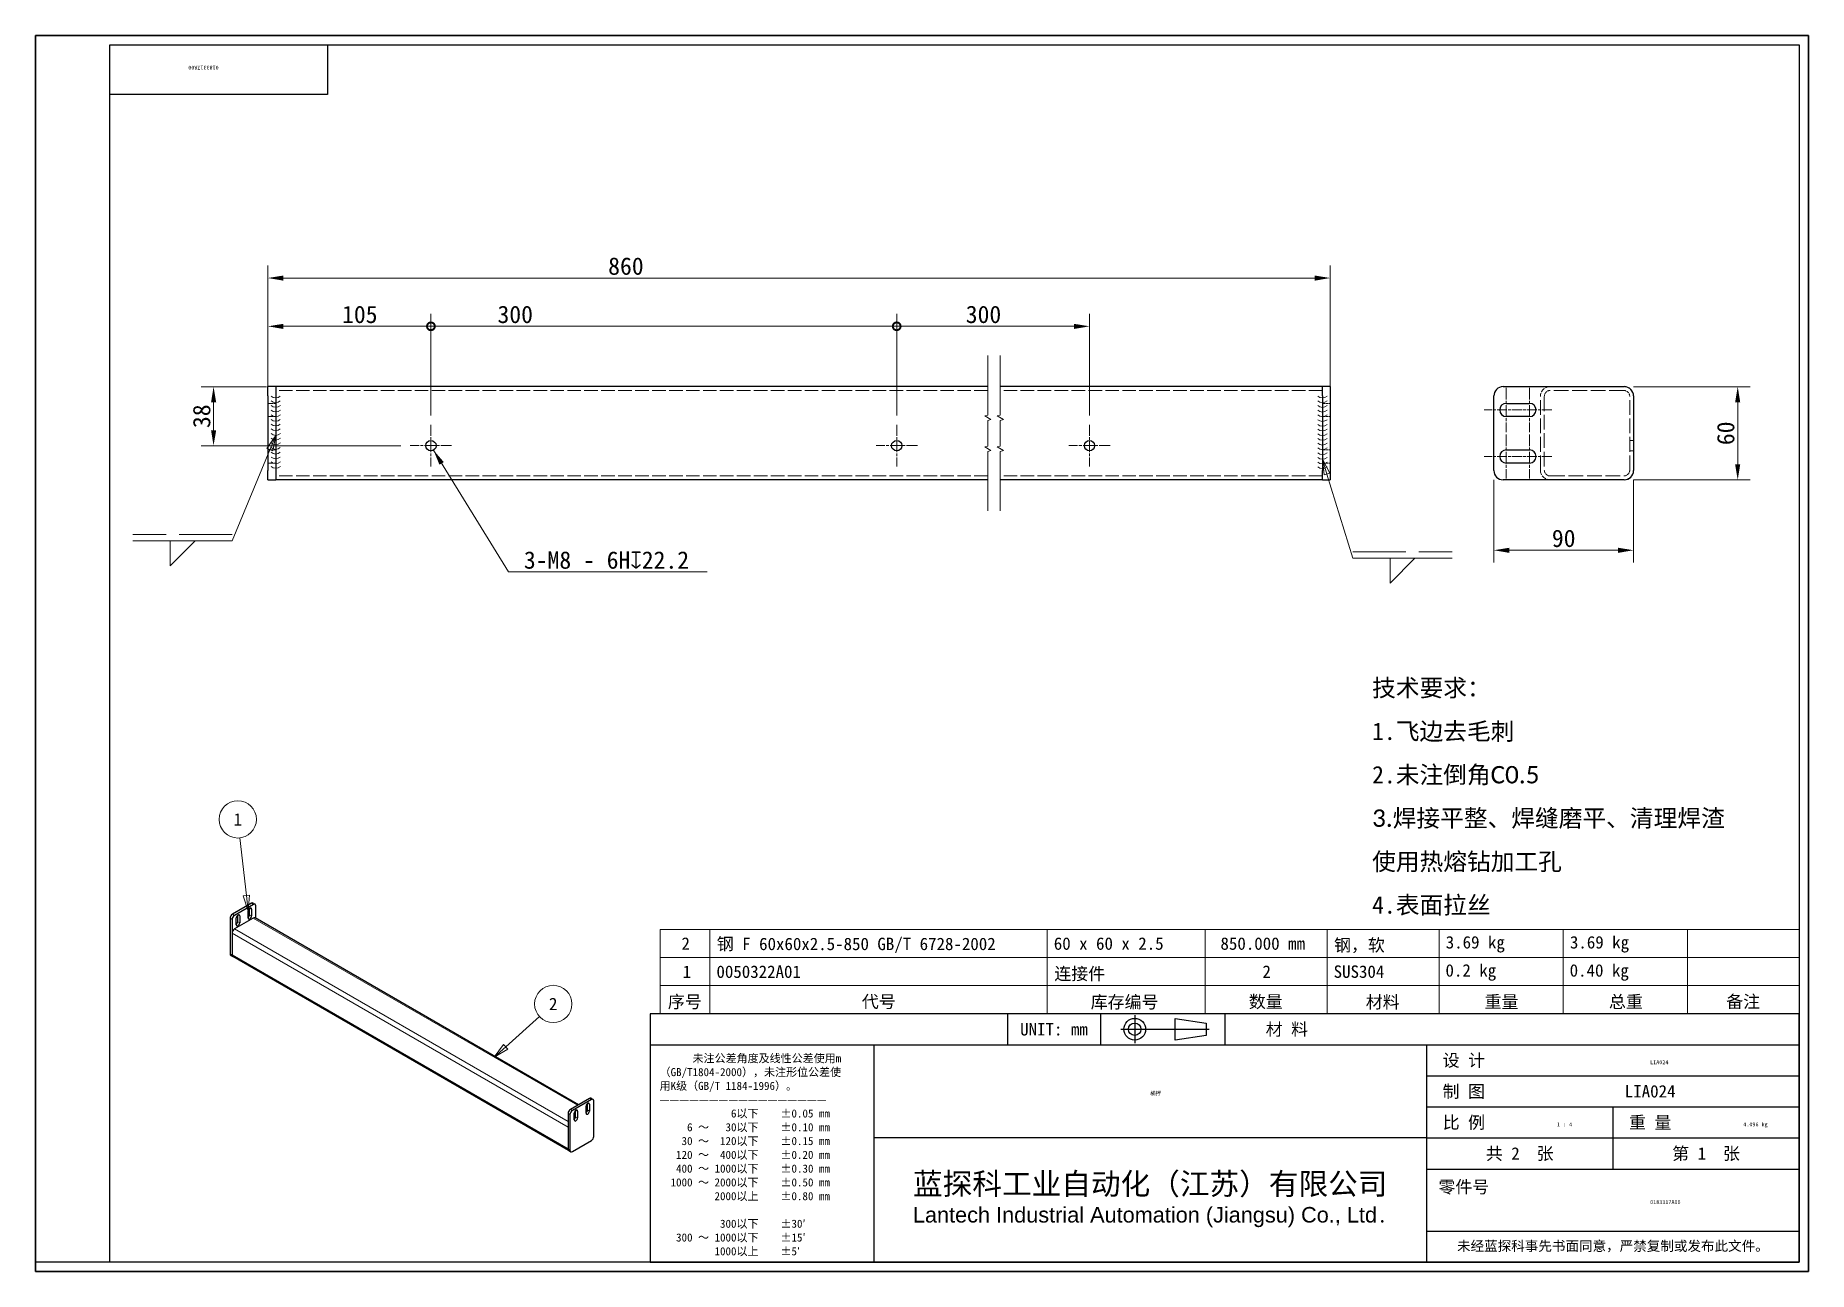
# Model space of a CAD drawing. Header units: millimetres. Extents: x 24 to 1166, y 22 to 818.
import ezdxf
from ezdxf.enums import TextEntityAlignment as Align

# ---------------------------------------------------------------- set-up
doc = ezdxf.new("R2018")
doc.units = ezdxf.units.MM
doc.header["$LTSCALE"] = 4
doc.linetypes.add('CHAIN', pattern=[0.3543, 0.2362, -0.0295, 0.0591, -0.0295])
doc.linetypes.add('DASHED', pattern=[0.2067, 0.1654, -0.0413])
for name, color, linetype, lineweight in [('1', 7, 'Continuous', 18), ('可见 (ISO)', 7, 'Continuous', 25), ('可见窄的 (ISO)', 7, 'Continuous', 18), ('图框 (ISO)', 7, 'Continuous', 35), ('标题 (ISO)', 7, 'Continuous', 25)]:
    doc.layers.add(name, color=color, linetype=linetype, lineweight=lineweight)
for name, color, linetype, lineweight, true_color in [('中心标记 (ISO)', 1, 'CHAIN', 18, 0xff0000), ('尺寸 (ISO)', 7, 'Continuous', 18, 0x008000), ('折线 (ISO)', 7, 'Continuous', 18, 0x008000), ('符号 (ISO)', 7, 'Continuous', 18, 0x008000), ('隐藏 (ISO)', 5, 'DASHED', 18, 0x0000ff)]:
    doc.layers.add(name, color=color, linetype=linetype, lineweight=lineweight, true_color=true_color)
doc.styles.get("Standard").update_dxf_attribs({"font": 'simfang.ttf'})
doc.styles.add('文本样式164', font='SimSun.ttf')
doc.styles.add('最新国标', font='simfang.ttf')
doc.styles.add('注释文本 (ISO)', font='simfang.ttf')
doc.dimstyles.new('默认 (GB)', dxfattribs={"dimscale": 4, "dimtxt": 2.8, "dimasz": 2.5, "dimexe": 2, "dimexo": 1.5, "dimgap": 0.5, "dimtad": 1, "dimtoh": 1, "dimdsep": 46, "dimtxsty": '最新国标', "dimcen": 0.09, "dimdle": 10, "dimclrd": 256, "dimclre": 256, "dimclrt": 256, "dimaunit": 1, "dimadec": 3, "dimazin": 2, "dimtfac": 0.535714, "dimtdec": 3, "dimtmove": 0, "dimatfit": 3, "dimfxl": 0, "dimtolj": 1, "dimlwd": -1, "dimlwe": -1, "dimarcsym": 0})
doc.dimstyles.new('默认 (GB)$7', dxfattribs={"dimscale": 4, "dimtxt": 2.8, "dimasz": 2.5, "dimexe": 2, "dimexo": 1.5, "dimgap": 0.5, "dimtad": 1, "dimtoh": 1, "dimdsep": 46, "dimtxsty": '最新国标', "dimcen": 0.09, "dimdle": 10, "dimclrd": 256, "dimclre": 256, "dimclrt": 256, "dimaunit": 1, "dimadec": 3, "dimazin": 2, "dimtfac": 0.535714, "dimtdec": 3, "dimtmove": 0, "dimatfit": 3, "dimfxl": 0, "dimtolj": 1, "dimlwd": -1, "dimlwe": -1, "dimarcsym": 0})

# ---------------------------------------------------------------- blocks, each defined once
blk = doc.blocks.new('图框 最新国标')
at = {"layer": '图框 (ISO)'}
for p, q in [((6, 7), (6, 204.5)), ((6, 204.5), (291.5, 204.5)), ((291.5, 204.5), (291.5, 5.5)), ((6, 7), (6, 5.5)), ((6, 7), (6, 5.5)), ((291.5, 5.5), (6, 5.5))]:
    blk.add_line(p, q, dxfattribs=at)
at = {"layer": '图框 (ISO)', "color": 7, "linetype": 'Continuous', "lineweight": 25}
for p, q in [((18, 203), (290, 203)), ((18, 7), (18, 203)), ((18, 203), (290, 203)), ((53, 203), (53, 195)), ((290, 203), (290, 7)), ((290, 203), (290, 7)), ((53, 195), (18, 195)), ((290, 7), (6, 7)), ((290, 7), (18, 7))]:
    blk.add_line(p, q, dxfattribs=at)
at = {"layer": '图框 (ISO)', "lineweight": 30}
blk.add_attdef('零件代号', text='', height=2.5, rotation=180, dxfattribs=at).set_placement((35.5, 199), align=Align.MIDDLE_CENTER)
blk = doc.blocks.new('标题栏 最新国标')
at = {"layer": '标题 (ISO)'}
for p, q in [((381.98, -183.84), (196.98, -183.84)), ((196.98, -183.84), (196.98, -223.84)), ((254.48, -183.84), (254.48, -188.84)), ((269.48, -183.84), (269.48, -188.84)), ((281.48, -188.09), (281.48, -184.59)), ((281.48, -184.59), (286.48, -185.34)), ((286.48, -185.34), (286.48, -187.34)), ((289.48, -183.84), (289.48, -188.84)), ((381.98, -223.84), (381.98, -183.84)), ((383.48, -183.84), (383.48, -225.34)), ((286.48, -187.34), (281.48, -188.09)), ((196.98, -188.84), (381.98, -188.84)), ((232.98, -188.84), (232.98, -223.84)), ((321.98, -188.84), (321.98, -223.84)), ((321.98, -193.84), (381.98, -193.84)), ((321.98, -198.84), (381.98, -198.84)), ((351.98, -198.84), (351.98, -208.84)), ((321.98, -203.84), (232.98, -203.84)), ((321.98, -203.84), (381.98, -203.84)), ((321.98, -208.84), (381.98, -208.84)), ((321.98, -218.84), (381.98, -218.84)), ((196.98, -223.84), (381.98, -223.84)), ((383.48, -225.34), (196.98, -225.34))]:
    blk.add_line(p, q, dxfattribs=at)
at = {"layer": '标题 (ISO)', "linetype": 'CHAIN', "ltscale": 5.000333}
blk.add_line((274.98, -184.09), (274.98, -188.59), dxfattribs=at)
at = {"layer": '标题 (ISO)', "linetype": 'CHAIN', "ltscale": 15.834605}
blk.add_line((272.73, -186.34), (286.98, -186.34), dxfattribs=at)
at = {"layer": '标题 (ISO)'}
for radius in [1.75, 1]:
    blk.add_circle((274.98, -186.34), radius, dxfattribs=at)
at = {"layer": '1', "style": '文本样式164'}
for s, p in [('UNIT: mm', (261.98, -186.34)), ('材 料', (299.48, -186.34)), ('设 计', (327.98, -191.34)), ('制 图', (327.98, -196.34)), ('比 例', (327.98, -201.34)), ('重 量', (357.98, -201.34)), ('共 2  张', (336.98, -206.34)), ('第 1  张', (366.98, -206.34))]:
    blk.add_text(s, height=2, dxfattribs=at).set_placement(p, align=Align.MIDDLE_CENTER)
at = {"layer": '标题 (ISO)', "style": '注释文本 (ISO)'}
for s, insert, char_height, attachment_point, line_spacing_factor in [('\\fSimSun|b0|i0;{\\H1.3000;      未注公差角度及线性公差使用m\\P}\\fSimSun|b0|i0;{\\H1.3000;（GB/T1804-2000），未注形位公差使\\P}\\fSimSun|b0|i0;{\\H1.3000;用K级（GB/T 1184-1996）。\\P}\\fSimSun|b0|i0;{\\H1.3000;—————————————————\\P}\\fSimSun|b0|i0;{\\H1.3000;             6以下    ±0.05 mm\\P}\\fSimSun|b0|i0;{\\H1.3000;     6 ～   30以下    ±0.10 mm\\P}\\fSimSun|b0|i0;{\\H1.3000;    30 ～  120以下    ±0.15 mm\\P}\\fSimSun|b0|i0;{\\H1.3000;   120 ～  400以下    ±0.20 mm\\P}\\fSimSun|b0|i0;{\\H1.3000;   400 ～ 1000以下    ±0.30 mm\\P}\\fSimSun|b0|i0;{\\H1.3000;  1000 ～ 2000以下    ±0.50 mm\\P}\\fSimSun|b0|i0;{\\H1.3000;          2000以上    ±0.80 mm\\P}\\fSimSun|b0|i0;{\\H1.3000;\\P}\\fSimSun|b0|i0;{\\H1.3000;           300以下    ±30′\\P}\\fSimSun|b0|i0;{\\H1.3000;   300 ～ 1000以下    ±15′\\P}\\fSimSun|b0|i0;{\\H1.3000;          1000以上    ±5′}', (198.48, -206.63), 1.3, 4, 1.023913), ('\\pxsm0.94;\\fMicrosoft YaHei|b0|i0;{\\H3.5000;蓝探科工业自动化（江苏）有限公司\\P}\\fArial|b0|i0;{\\H2.5000;Lantech Industrial Automation (Jiangsu) Co., Ltd}\\fFangSong|b0|i0;{\\H2.5000;.}', (277.48, -213.84), 2, 5, 0.978695)]:
    blk.add_mtext(s, dxfattribs=dict(at, insert=insert, char_height=char_height, attachment_point=attachment_point, line_spacing_factor=line_spacing_factor))
at = {"layer": '标题 (ISO)', "attachment_point": 5, "style": '注释文本 (ISO)'}
for s, insert, char_height in [('\\fFangSong|b0|i0;LIA024', (357.98, -196.34), 2), ('\\fFangSong|b0|i0;零件号', (327.98, -211.84), 2), ('\\fSimSun|b0|i0;{\\H1.6000;未经蓝探科事先书面同意，严禁复制或发布此文件。}', (351.98, -221.34), 1.6)]:
    blk.add_mtext(s, dxfattribs=dict(at, insert=insert, char_height=char_height))
at = {"layer": '标题 (ISO)', "lineweight": 30, "flags": 104}
for tag, height, p in [('材料', 2, (324.48, -186.34)), ('设计人', 2, (357.98, -191.34)), ('库存编号', 3.5, (277.48, -196.34)), ('视图比例', 2, (342.98, -201.34)), ('质量\\P3;', 2, (372.98, -201.34)), ('零件代号', 3.5, (357.98, -213.84))]:
    blk.add_attdef(tag, text='', height=height, dxfattribs=at).set_placement(p, align=Align.MIDDLE_CENTER)
blk = doc.blocks.new('明细栏')
at = {"layer": '符号 (ISO)'}
for p, q in [((290, 60.58), (106.61, 60.58)), ((106.61, 60.58), (106.61, 51.53)), ((114.61, 60.58), (114.61, 51.53)), ((168.93, 60.58), (168.93, 51.53)), ((194.33, 60.58), (194.33, 51.53)), ((214, 60.58), (214, 51.53)), ((232, 60.58), (232, 51.53)), ((252, 60.58), (252, 51.53)), ((272, 60.58), (272, 51.53)), ((290, 60.58), (290, 51.53)), ((290, 56.05), (106.61, 56.05)), ((290, 51.53), (106.61, 51.53)), ((106.61, 47), (106.61, 51.53)), ((114.61, 47), (114.61, 51.53)), ((168.93, 47), (168.93, 51.53)), ((194.33, 47), (194.33, 51.53)), ((214, 47), (214, 51.53)), ((232, 47), (232, 51.53)), ((252, 47), (252, 51.53)), ((272, 47), (272, 51.53)), ((290, 47), (290, 51.53)), ((290, 47), (106.61, 47))]:
    blk.add_line(p, q, dxfattribs=at)
at = {"layer": '符号 (ISO)', "char_height": 2, "attachment_point": 7, "style": '注释文本 (ISO)'}
for s, insert in [('2', (110.02, 57.3)), ('钢 F 60x60x2.5-850 GB/T 6728-2002', (115.71, 56.76)), ('60 x 60 x 2.5', (169.97, 57.27)), ('850.000 mm', (196.81, 57.27)), ('钢，软', (215.1, 56.76)), ('3.69 kg', (233.08, 56.85)), ('3.69 kg', (253.08, 56.85)), ('1', (110.22, 52.77)), ('0050322A01', (115.65, 52.74)), ('连接件', (170.06, 52.23)), ('2', (203.57, 52.78)), ('SUS304', (215.03, 52.75)), ('0.2 kg', (233.04, 52.32)), ('0.40 kg', (253.04, 52.32)), ('序号', (107.83, 47.71)), ('代号', (139.06, 47.73)), ('库存编号', (175.91, 47.66)), ('数量', (201.37, 47.72)), ('材料', (220.21, 47.68)), ('重量', (239.33, 47.78)), ('总重', (259.36, 47.75)), ('备注', (278.25, 47.74))]:
    blk.add_mtext(s, dxfattribs=dict(at, insert=insert))
blk = doc.blocks.new('*D6')
at = {"layer": 'Defpoints', "color": 0, "transparency": 16777216}
for p in [(1047.3, 591.8), (1120.4, 591.8), (1047.3, 531.8)]:
    blk.add_point(p, dxfattribs=at)
at = {"layer": '尺寸 (ISO)', "color": 116, "true_color": 0x00803f, "transparency": 16777216}
for p, q in [((1053.3, 591.8), (1128.4, 591.8)), ((1120.4, 541.8), (1120.4, 581.8)), ((1053.3, 531.8), (1128.4, 531.8))]:
    blk.add_line(p, q, dxfattribs=at)
for points in [[(1118.7, 581.8), (1122, 581.8), (1120.4, 591.8)], [(1118.7, 541.8), (1122, 541.8), (1120.4, 531.8)]]:
    blk.add_solid(points, dxfattribs=at)
at = {"layer": '尺寸 (ISO)', "transparency": 16777216, "insert": (1112.7, 561.8), "char_height": 11.2, "attachment_point": 5, "rotation": 90, "style": '最新国标'}
blk.add_mtext('\\A1;60', dxfattribs=at)
blk = doc.blocks.new('*D7')
at = {"layer": 'Defpoints', "color": 0, "transparency": 16777216}
for p in [(963.3, 537.8), (1053.3, 537.8), (963.3, 486.5)]:
    blk.add_point(p, dxfattribs=at)
at = {"layer": '尺寸 (ISO)', "color": 116, "true_color": 0x00803f, "transparency": 16777216}
for p, q in [((963.3, 531.8), (963.3, 478.5)), ((1053.3, 531.8), (1053.3, 478.5)), ((1043.3, 486.5), (973.3, 486.5))]:
    blk.add_line(p, q, dxfattribs=at)
for points in [[(973.3, 488.1), (973.3, 484.8), (963.3, 486.5)], [(1043.3, 488.1), (1043.3, 484.8), (1053.3, 486.5)]]:
    blk.add_solid(points, dxfattribs=at)
at = {"layer": '尺寸 (ISO)', "transparency": 16777216, "insert": (1008.3, 494.1), "char_height": 11.2, "attachment_point": 5, "style": '最新国标'}
blk.add_mtext('\\A1;90', dxfattribs=at)
blk = doc.blocks.new('引出序号1')
at = {"layer": '符号 (ISO)'}
for p, q in [((81.72, 41.68), (87.15, 46.58)), ((81.39, 42.05), (79.86, 40)), ((81.72, 41.68), (79.86, 40)), ((79.86, 40), (82.06, 41.3)), ((82.06, 41.3), (81.39, 42.05))]:
    blk.add_line(p, q, dxfattribs=at)
at = {"layer": '符号 (ISO)', "flags": 128}
blk.add_lwpolyline([(81.39, 42.05), (79.86, 40), (82.06, 41.3), (81.39, 42.05)], dxfattribs=at)
at = {"layer": '符号 (ISO)'}
blk.add_circle((89.37, 48.58), 3, dxfattribs=at)
blk.add_solid([(81.39, 42.05), (79.86, 40), (82.06, 41.3), (81.39, 42.05)], dxfattribs=at)
at = {"layer": '符号 (ISO)', "insert": (89.37, 48.58), "char_height": 2, "attachment_point": 5, "style": '注释文本 (ISO)'}
blk.add_mtext('2', dxfattribs=at)
blk = doc.blocks.new('引出序号2')
at = {"layer": '符号 (ISO)'}
for p, q in [((39.97, 66.02), (38.92, 75.32)), ((40.47, 66.07), (39.47, 65.96)), ((39.47, 65.96), (40.25, 63.53)), ((39.97, 66.02), (40.25, 63.53)), ((40.25, 63.53), (40.47, 66.07))]:
    blk.add_line(p, q, dxfattribs=at)
at = {"layer": '符号 (ISO)', "flags": 128}
blk.add_lwpolyline([(39.47, 65.96), (40.25, 63.53), (40.47, 66.07), (39.47, 65.96)], dxfattribs=at)
at = {"layer": '符号 (ISO)'}
blk.add_circle((38.58, 78.29), 3, dxfattribs=at)
blk.add_solid([(39.47, 65.96), (40.25, 63.53), (40.47, 66.07), (39.47, 65.96)], dxfattribs=at)
at = {"layer": '符号 (ISO)', "insert": (38.58, 78.29), "char_height": 2, "attachment_point": 5, "style": '注释文本 (ISO)'}
blk.add_mtext('1', dxfattribs=at)
blk = doc.blocks.new('Caterpillar1')
at = {"layer": '符号 (ISO)'}
for centre, radius in [((44.68, 147.28), 1.12), ((44.68, 146.53), 1.12), ((44.68, 145.77), 1.13), ((44.68, 145.02), 1.13), ((44.68, 144.27), 1.13), ((44.68, 143.51), 1.12), ((44.68, 142.76), 1.12), ((44.68, 142), 1.12), ((44.68, 141.25), 1.13), ((44.68, 140.49), 1.13), ((44.68, 139.74), 1.13), ((44.68, 138.98), 1.12), ((44.68, 138.23), 1.12), ((44.68, 137.47), 1.12), ((44.68, 136.72), 1.13), ((44.68, 135.96), 1.13)]:
    blk.add_arc(centre, radius, 228.1897, 311.8103, dxfattribs=at)
blk = doc.blocks.new('Caterpillar2')
at = {"layer": '符号 (ISO)'}
for centre, radius in [((213.22, 147.28), 1.13), ((213.22, 146.52), 1.13), ((213.22, 145.76), 1.13), ((213.22, 145), 1.12), ((213.22, 144.24), 1.12), ((213.22, 143.48), 1.12), ((213.22, 142.73), 1.13), ((213.22, 141.97), 1.13), ((213.22, 141.21), 1.13), ((213.22, 140.45), 1.13), ((213.22, 139.69), 1.13), ((213.22, 138.93), 1.13), ((213.22, 138.17), 1.13), ((213.22, 137.41), 1.13), ((213.22, 136.65), 1.13), ((213.22, 135.89), 1.13)]:
    blk.add_arc(centre, radius, 228.1897, 311.8103, dxfattribs=at)
blk = doc.blocks.new('焊接符号标识符1')
at = {"layer": '符号 (ISO)'}
for p, q in [((44.68, 140.12), (43.27, 138)), ((43.73, 137.81), (44.68, 140.12)), ((44.2, 137.62), (44.68, 140.12)), ((43.73, 137.81), (37.69, 123.12)), ((43.27, 138), (44.2, 137.62)), ((37.69, 123.12), (21.69, 123.12)), ((27.69, 123.12), (31.69, 123.12)), ((31.69, 123.12), (27.69, 119.12)), ((27.69, 119.12), (27.69, 123.12))]:
    blk.add_line(p, q, dxfattribs=at)
at = {"layer": '符号 (ISO)', "linetype": 'DASHED', "ltscale": 12.901145}
blk.add_line((37.69, 124.17), (21.69, 124.17), dxfattribs=at)
at = {"layer": '符号 (ISO)', "flags": 128}
blk.add_lwpolyline([(44.2, 137.62), (44.68, 140.12), (43.27, 138), (44.2, 137.62)], dxfattribs=at)
at = {"layer": '符号 (ISO)'}
blk.add_solid([(44.2, 137.62), (44.68, 140.12), (43.27, 138), (44.2, 137.62)], dxfattribs=at)
blk = doc.blocks.new('焊接符号标识符2')
at = {"layer": '符号 (ISO)'}
for p, q in [((213.95, 133.89), (213.22, 136.28)), ((214.43, 134.04), (213.22, 136.28)), ((213.22, 136.28), (213.48, 133.75)), ((213.48, 133.75), (214.43, 134.04)), ((213.95, 133.89), (218.11, 120.33)), ((218.11, 120.33), (234.11, 120.33)), ((224.11, 120.33), (228.11, 120.33)), ((228.11, 120.33), (224.11, 116.33)), ((224.11, 116.33), (224.11, 120.33))]:
    blk.add_line(p, q, dxfattribs=at)
at = {"layer": '符号 (ISO)', "linetype": 'DASHED', "ltscale": 12.901145}
blk.add_line((218.11, 121.38), (234.11, 121.38), dxfattribs=at)
at = {"layer": '符号 (ISO)', "flags": 128}
blk.add_lwpolyline([(214.43, 134.04), (213.22, 136.28), (213.48, 133.75), (214.43, 134.04)], dxfattribs=at)
at = {"layer": '符号 (ISO)'}
blk.add_solid([(214.43, 134.04), (213.22, 136.28), (213.48, 133.75), (214.43, 134.04)], dxfattribs=at)
blk = doc.blocks.new('*D14')
at = {"layer": 'Defpoints', "color": 0, "transparency": 16777216}
for p in [(857.9, 661.8), (173.7, 585.8), (857.9, 585.8)]:
    blk.add_point(p, dxfattribs=at)
at = {"layer": '尺寸 (ISO)', "color": 116, "true_color": 0x00803f, "transparency": 16777216}
for p, q in [((173.7, 591.8), (173.7, 669.8)), ((857.9, 591.8), (857.9, 669.8)), ((183.7, 661.8), (847.9, 661.8))]:
    blk.add_line(p, q, dxfattribs=at)
for points in [[(183.7, 663.4), (183.7, 660.1), (173.7, 661.8)], [(847.9, 663.4), (847.9, 660.1), (857.9, 661.8)]]:
    blk.add_solid(points, dxfattribs=at)
at = {"layer": '尺寸 (ISO)', "transparency": 16777216, "insert": (404.3, 669.4), "char_height": 11.2, "attachment_point": 5, "style": '最新国标'}
blk.add_mtext('\\A1;860', dxfattribs=at)
blk = doc.blocks.new('_DotSmall')
at = {"color": 0, "linetype": 'ByBlock', "const_width": 0.5}
blk.add_lwpolyline([(-0.0625, 0, 1), (0.0625, 0, 1)], format="xyb", close=True, dxfattribs=at)
blk = doc.blocks.new('*D15')
at = {"layer": 'Defpoints', "color": 0, "transparency": 16777216}
for p in [(278.7, 630.7), (173.7, 585.8), (278.7, 567.2)]:
    blk.add_point(p, dxfattribs=at)
at = {"layer": '尺寸 (ISO)', "color": 116, "true_color": 0x00803f, "transparency": 16777216}
for p, q in [((173.7, 591.8), (173.7, 638.7)), ((183.7, 630.7), (278.7, 630.7)), ((278.7, 573.2), (278.7, 638.7))]:
    blk.add_line(p, q, dxfattribs=at)
blk.add_solid([(183.7, 632.3), (183.7, 629), (173.7, 630.7)], dxfattribs=at)
at = {"layer": '尺寸 (ISO)', "color": 116, "true_color": 0x00803f, "transparency": 16777216, "xscale": 10, "yscale": 10, "zscale": 10}
blk.add_blockref('_DotSmall', (278.7, 630.7), dxfattribs=at)
at = {"layer": '尺寸 (ISO)', "transparency": 16777216, "insert": (232.9, 638.3), "char_height": 11.2, "attachment_point": 5, "style": '最新国标'}
blk.add_mtext('\\A1;105', dxfattribs=at)
blk = doc.blocks.new('*D17')
at = {"layer": 'Defpoints', "color": 0, "transparency": 16777216}
for p in [(578.7, 630.7), (278.7, 567.2), (578.7, 567.2)]:
    blk.add_point(p, dxfattribs=at)
at = {"layer": '尺寸 (ISO)', "color": 116, "true_color": 0x00803f, "transparency": 16777216}
for p, q in [((278.7, 573.2), (278.7, 638.7)), ((278.7, 630.7), (578.7, 630.7)), ((578.7, 573.2), (578.7, 638.7))]:
    blk.add_line(p, q, dxfattribs=at)
at = {"layer": '尺寸 (ISO)', "color": 116, "true_color": 0x00803f, "transparency": 16777216, "xscale": 10, "yscale": 10, "zscale": 10, "rotation": 180}
blk.add_blockref('_DotSmall', (278.7, 630.7), dxfattribs=at)
at = {"layer": '尺寸 (ISO)', "color": 116, "true_color": 0x00803f, "transparency": 16777216, "xscale": 10, "yscale": 10, "zscale": 10}
blk.add_blockref('_DotSmall', (578.7, 630.7), dxfattribs=at)
at = {"layer": '尺寸 (ISO)', "transparency": 16777216, "insert": (333, 638.3), "char_height": 11.2, "attachment_point": 5, "style": '最新国标'}
blk.add_mtext('\\A1;300', dxfattribs=at)
blk = doc.blocks.new('*D18')
at = {"layer": 'Defpoints', "color": 0, "transparency": 16777216}
for p in [(702.9, 630.7), (578.7, 567.2), (702.9, 567.2)]:
    blk.add_point(p, dxfattribs=at)
at = {"layer": '尺寸 (ISO)', "color": 116, "true_color": 0x00803f, "transparency": 16777216}
for p, q in [((578.7, 573.2), (578.7, 638.7)), ((578.7, 630.7), (692.9, 630.7)), ((702.9, 573.2), (702.9, 638.7))]:
    blk.add_line(p, q, dxfattribs=at)
blk.add_solid([(692.9, 632.3), (692.9, 629), (702.9, 630.7)], dxfattribs=at)
at = {"layer": '尺寸 (ISO)', "color": 116, "true_color": 0x00803f, "transparency": 16777216, "xscale": 10, "yscale": 10, "zscale": 10, "rotation": 180}
blk.add_blockref('_DotSmall', (578.7, 630.7), dxfattribs=at)
at = {"layer": '尺寸 (ISO)', "transparency": 16777216, "insert": (634.6, 638.3), "char_height": 11.2, "attachment_point": 5, "style": '最新国标'}
blk.add_mtext('\\A1;300', dxfattribs=at)
blk = doc.blocks.new('*D19')
at = {"layer": 'Defpoints', "color": 0, "transparency": 16777216}
for p in [(178.7, 591.8), (138.7, 553.8), (265.4, 553.8)]:
    blk.add_point(p, dxfattribs=at)
at = {"layer": '尺寸 (ISO)', "color": 116, "true_color": 0x00803f, "transparency": 16777216}
for p, q in [((172.7, 591.8), (130.7, 591.8)), ((138.7, 581.8), (138.7, 563.8)), ((259.4, 553.8), (130.7, 553.8))]:
    blk.add_line(p, q, dxfattribs=at)
for points in [[(137.1, 581.8), (140.4, 581.8), (138.7, 591.8)], [(137.1, 563.8), (140.4, 563.8), (138.7, 553.8)]]:
    blk.add_solid(points, dxfattribs=at)
at = {"layer": '尺寸 (ISO)', "transparency": 16777216, "insert": (131.1, 572.8), "char_height": 11.2, "attachment_point": 5, "rotation": 90, "style": '最新国标'}
blk.add_mtext('\\A1;38', dxfattribs=at)

msp = doc.modelspace()

# ---------------------------------------------------------------- linework, layer by layer
at = {"layer": '中心标记 (ISO)', "ltscale": 7.917253}
for p, q in [((971.3154, 591.0943), (971.3154, 562.5943)), ((986.3154, 591.0943), (986.3154, 562.5943)), ((971.3154, 561.0943), (971.3154, 532.5943)), ((986.3154, 561.0943), (986.3154, 532.5943))]:
    msp.add_line(p, q, dxfattribs=at)
at = {"layer": '中心标记 (ISO)', "ltscale": 6.736595}
for p, q in [((981.3154, 576.8443), (957.0654, 576.8443)), ((1000.5654, 576.8443), (976.3154, 576.8443)), ((981.3154, 546.8443), (957.0654, 546.8443)), ((1000.5654, 546.8443), (976.3154, 546.8443))]:
    msp.add_line(p, q, dxfattribs=at)
at = {"layer": '中心标记 (ISO)', "ltscale": 7.402486}
for p, q in [((278.7362, 567.1678), (278.7362, 540.5208)), ((578.7362, 567.1678), (578.7362, 540.5208)), ((702.8856, 567.1678), (702.8856, 540.5208)), ((292.0597, 553.8443), (265.4127, 553.8443)), ((592.0597, 553.8443), (565.4127, 553.8443)), ((716.2091, 553.8443), (689.5621, 553.8443))]:
    msp.add_line(p, q, dxfattribs=at)
at = {"layer": '可见 (ISO)'}
for p, q in [((178.7362, 591.8443), (173.7362, 591.8443)), ((173.7362, 585.8443), (173.7362, 591.8443)), ((173.7362, 585.8443), (173.7362, 537.8443)), ((637.4368, 591.8443), (178.7362, 591.8443)), ((178.7362, 591.8443), (178.7362, 585.8443)), ((178.7362, 585.8443), (178.7362, 537.8443)), ((178.7362, 585.5943), (178.7362, 538.0943)), ((852.8856, 591.8443), (645.4368, 591.8443)), ((857.8856, 591.8443), (852.8856, 591.8443)), ((852.8856, 585.8443), (852.8856, 591.8443)), ((852.8856, 585.8443), (852.8856, 537.8443)), ((852.8856, 585.5943), (852.8856, 538.0943)), ((857.8856, 591.8443), (857.8856, 585.8443)), ((857.8856, 585.8443), (857.8856, 537.8443)), ((963.3154, 537.8443), (963.3154, 585.8443)), ((969.3154, 591.8443), (1047.3154, 591.8443)), ((1053.3154, 585.8443), (1053.3154, 537.8443)), ((971.3154, 581.0943), (986.3154, 581.0943)), ((986.3154, 572.5943), (971.3154, 572.5943)), ((971.3154, 551.0943), (986.3154, 551.0943)), ((173.7362, 531.8443), (173.7362, 537.8443)), ((178.7362, 537.8443), (178.7362, 531.8443)), ((852.8856, 531.8443), (852.8856, 537.8443)), ((857.8856, 537.8443), (857.8856, 531.8443)), ((986.3154, 542.5943), (971.3154, 542.5943)), ((173.7362, 531.8443), (178.7362, 531.8443)), ((637.4368, 531.8443), (178.7362, 531.8443)), ((852.8856, 531.8443), (645.4368, 531.8443)), ((852.8856, 531.8443), (857.8856, 531.8443)), ((1047.3154, 531.8443), (969.3154, 531.8443)), ((163.1083, 259.1638), (150.8895, 252.1093)), ((164.3811, 258.429), (152.1623, 251.3744)), ((154.2624, 247.296), (154.2624, 251.4651)), ((161.0082, 249.721), (161.0082, 254.1301)), ((161.8991, 251.7051), (161.8991, 255.8741)), ((163.1719, 255.3794), (163.1719, 250.9703)), ((164.1883, 259.2708), (165.4611, 258.536)), ((165.9084, 249.4165), (165.9084, 257.5472)), ((149.3621, 249.4638), (149.3621, 226.5366)), ((150.6349, 248.729), (150.6349, 225.8018)), ((150.6349, 239.8373), (150.6349, 225.8753)), ((164.3174, 249.5741), (152.2259, 242.593)), ((153.3714, 245.312), (153.3714, 249.721)), ((155.5352, 250.9703), (155.5352, 246.5612)), ((373.7144, 129.4397), (165.4424, 249.6855)), ((149.8095, 225.5478), (151.0823, 224.813)), ((367.2758, 100.0366), (151.1009, 224.8453)), ((380.7557, 133.505), (368.5369, 126.4505)), ((382.0285, 132.7701), (369.8097, 125.7156)), ((371.9098, 121.6372), (371.9098, 125.8062)), ((378.6556, 124.0622), (378.6556, 128.4713)), ((379.5466, 126.0724), (378.6556, 126.5868)), ((379.5466, 126.0463), (379.5466, 130.2153)), ((380.8194, 129.7205), (380.8194, 125.3115)), ((381.8357, 133.612), (383.1085, 132.8771)), ((383.5559, 108.9611), (383.5559, 131.8883)), ((367.0096, 123.805), (367.0096, 100.8778)), ((367.0096, 114.9134), (367.0096, 100.9513)), ((368.2824, 123.0702), (368.2824, 100.1429)), ((371.0189, 119.6531), (371.0189, 124.0622)), ((373.1826, 125.3115), (373.1826, 120.9024)), ((369.8097, 99.2611), (382.0285, 106.3157)), ((367.4569, 99.889), (368.7297, 99.1541))]:
    msp.add_line(p, q, dxfattribs=at)
for centre in [(278.7362, 553.8443), (578.7362, 553.8443), (702.8856, 553.8443)]:
    msp.add_circle(centre, 3.3235, dxfattribs=at)
for centre, radius, start, end in [((969.3154, 585.8443), 6, 90, 180), ((1047.3154, 585.8443), 6, 0, 90), ((971.3154, 576.8443), 4.25, 90, 270), ((986.3154, 576.8443), 4.25, 270, 90), ((971.3154, 546.8443), 4.25, 90, 270), ((986.3154, 546.8443), 4.25, 270, 90), ((969.3154, 537.8443), 6, 180, 270), ((1047.3154, 537.8443), 6, 270, 0)]:
    msp.add_arc(centre, radius, start, end, dxfattribs=at)
for centre, major_axis, start_param, end_param in [((150.8895, 250.3457), (-1.08, -1.8706), 3.926990817, 5.497787144), ((152.1623, 249.6108), (1.08, 1.8706), 0.785398163, 2.35619449), ((154.4533, 250.3457), (0.765, 1.325), 5.497787144, 8.639379797), ((162.09, 254.7547), (0.765, 1.325), 5.497787144, 8.639379797), ((160.8172, 251.0805), (0.765, 1.325), 4.104390421, 5.497787144), ((163.1083, 257.4002), (1.08, 1.8706), 0, 0.785398163), ((164.3811, 256.6653), (1.08, 1.8706), 5.497787144, 7.068583471), ((152.2259, 240.7559), (-1.125, -1.9486), 3.926990817, 5.497787144), ((153.1805, 246.6714), (0.765, 1.325), 4.104390421, 5.497787144), ((154.4533, 245.9366), (-0.765, -1.325), 5.497787144, 8.639379797), ((162.09, 250.3457), (-0.765, -1.325), 5.497787144, 8.639379797), ((164.3174, 247.737), (1.125, 1.9486), 0, 0.785398163), ((150.8895, 227.4184), (-1.08, -1.8706), 5.497787144, 6.283185307), ((152.2259, 226.7938), (-1.125, -1.9486), 5.497787144, 6.283185307), ((152.1623, 226.6836), (-1.08, -1.8706), 5.497787144, 6.469243218), ((368.5369, 124.6868), (-1.08, -1.8706), 3.926990817, 5.497787144), ((369.8097, 123.952), (1.08, 1.8706), 0.785398163, 2.35619449), ((372.1008, 124.6868), (0.765, 1.325), 5.497787144, 8.639379797), ((379.7375, 129.0959), (0.765, 1.325), 5.497787144, 8.639379797), ((378.4647, 125.4217), (0.765, 1.325), 4.104390421, 5.497787144), ((380.7557, 131.7414), (1.08, 1.8706), 0, 0.785398163), ((382.0285, 131.0065), (1.08, 1.8706), 5.497787144, 7.068583471), ((370.828, 121.0126), (0.765, 1.325), 4.104390421, 5.497787144), ((372.1008, 120.2778), (-0.765, -1.325), 5.497787144, 8.639379797), ((379.7375, 124.6868), (-0.765, -1.325), 5.497787144, 8.639379797), ((382.0285, 108.0793), (-1.08, -1.8706), 0.785398163, 2.35619449), ((368.5369, 101.7596), (-1.08, -1.8706), 5.497787144, 6.283185307), ((369.8097, 101.0248), (-1.08, -1.8706), 5.497787144, 7.068583471)]:
    msp.add_ellipse(centre, major_axis=major_axis, ratio=0.577350269, start_param=start_param, end_param=end_param, dxfattribs=at)
at = {"layer": '可见窄的 (ISO)'}
for p, q in [((152.1623, 251.3744), (150.8895, 252.1093)), ((154.4533, 251.5949), (155.5352, 250.9703)), ((161.8991, 251.7051), (163.1719, 250.9703)), ((162.09, 256.004), (163.1719, 255.3794)), ((163.1083, 259.1638), (164.3811, 258.429)), ((149.3621, 249.4638), (150.6349, 248.729)), ((367.0096, 114.9134), (150.6349, 239.8373)), ((367.0096, 118.5876), (152.2259, 242.593)), ((154.2624, 247.296), (155.5352, 246.5612)), ((373.0553, 129.0592), (164.3174, 249.5741)), ((150.6349, 225.8018), (149.3621, 226.5366)), ((367.0096, 100.9513), (150.6349, 225.8753)), ((369.8097, 125.7156), (368.5369, 126.4505)), ((372.1008, 125.9361), (373.1826, 125.3115)), ((379.4193, 125.3849), (378.6556, 125.8258)), ((379.5466, 126.0463), (380.8194, 125.3115)), ((379.7375, 130.3452), (380.8194, 129.7205)), ((380.7557, 133.505), (382.0285, 132.7701)), ((367.0096, 123.805), (368.2824, 123.0702)), ((371.9098, 121.6372), (373.1826, 120.9024)), ((368.2824, 100.1429), (367.0096, 100.8778))]:
    msp.add_line(p, q, dxfattribs=at)
at = {"layer": '折线 (ISO)', "flags": 128}
for points in [[(637.4368, 511.8443), (637.4368, 550.1537), (639.4368, 550.6896), (635.4368, 552.999), (637.4368, 553.5349), (637.4368, 570.1537), (639.4368, 570.6896), (635.4368, 572.999), (637.4368, 573.5349), (637.4368, 611.8443)], [(645.4368, 511.8443), (645.4368, 550.1537), (647.4368, 550.6896), (643.4368, 552.999), (645.4368, 553.5349), (645.4368, 570.1537), (647.4368, 570.6896), (643.4368, 572.999), (645.4368, 573.5349), (645.4368, 611.8443)]]:
    msp.add_lwpolyline(points, dxfattribs=at)
at = {"layer": '隐藏 (ISO)', "ltscale": 13.209292}
for p, q in [((637.4368, 589.3443), (178.7362, 589.3443)), ((637.4368, 534.3443), (178.7362, 534.3443))]:
    msp.add_line(p, q, dxfattribs=at)
at = {"layer": '隐藏 (ISO)', "ltscale": 13.205564}
for p, q in [((852.8856, 589.3443), (645.4368, 589.3443)), ((852.8856, 534.3443), (645.4368, 534.3443))]:
    msp.add_line(p, q, dxfattribs=at)
at = {"layer": '隐藏 (ISO)', "ltscale": 14.362603}
for p, q in [((993.3154, 538.0943), (993.3154, 585.5943)), ((995.8154, 585.5943), (995.8154, 538.0943)), ((1047.0654, 589.3443), (999.5654, 589.3443)), ((1050.8154, 538.0943), (1050.8154, 585.5943)), ((999.5654, 534.3443), (1047.0654, 534.3443))]:
    msp.add_line(p, q, dxfattribs=at)
at = {"layer": '隐藏 (ISO)', "ltscale": 2.380771}
for p, q in [((173.7362, 581.0943), (178.7362, 581.0943)), ((173.7362, 572.5943), (178.7362, 572.5943)), ((852.8856, 581.0943), (857.8856, 581.0943)), ((852.8856, 572.5943), (857.8856, 572.5943)), ((173.7362, 551.0943), (178.7362, 551.0943)), ((852.8856, 551.0943), (857.8856, 551.0943)), ((173.7362, 542.5943), (178.7362, 542.5943)), ((852.8856, 542.5943), (857.8856, 542.5943))]:
    msp.add_line(p, q, dxfattribs=at)
at = {"layer": '隐藏 (ISO)', "ltscale": 1.190335}
for p, q in [((1050.8154, 557.1678), (1053.3154, 557.1678)), ((1050.8154, 550.5208), (1053.3154, 550.5208))]:
    msp.add_line(p, q, dxfattribs=at)
at = {"layer": '隐藏 (ISO)', "ltscale": 4.674729}
for centre, start, end in [((999.5654, 585.5943), 90, 180), ((1047.0654, 585.5943), 0, 90), ((999.5654, 538.0943), 180, 270), ((1047.0654, 538.0943), 270, 0)]:
    msp.add_arc(centre, 6.25, start, end, dxfattribs=at)
at = {"layer": '隐藏 (ISO)', "ltscale": 2.804797}
for centre, start, end in [((999.5654, 585.5943), 90, 180), ((1047.0654, 585.5943), 0, 90), ((999.5654, 538.0943), 180, 270), ((1047.0654, 538.0943), 270, 0)]:
    msp.add_arc(centre, 3.75, start, end, dxfattribs=at)

# ---------------------------------------------------------------- block references
ref = msp.add_blockref('图框 最新国标', (0, 0), dxfattribs=dict(xscale=4, yscale=4, zscale=4))
lines = msp.add_mtext('0183317A00', dxfattribs={"layer": '图框 (ISO)', "insert": (142, 796), "char_height": 2.5, "attachment_point": 1, "rotation": 180})
ref.add_attrib('零件代号', '', (142, 796)).embed_mtext(lines)
ref = msp.add_blockref('标题栏 最新国标', (-367.9301, 923.3771), dxfattribs=dict(xscale=4, yscale=4, zscale=4))
lines = msp.add_mtext('0183317A00', dxfattribs={"layer": '标题 (ISO)', "insert": (1064, 68), "char_height": 2.5, "attachment_point": 1})
ref.add_attrib('零件代号', '', (1064, 68), dxfattribs={"flags": 104}).embed_mtext(lines)
lines = msp.add_mtext('横撑', dxfattribs={"layer": '标题 (ISO)', "insert": (742, 138), "char_height": 2.5, "attachment_point": 1})
ref.add_attrib('库存编号', '', (742, 138), dxfattribs={"flags": 104}).embed_mtext(lines)
lines = msp.add_mtext('4.096 kg', dxfattribs={"layer": '标题 (ISO)', "insert": (1124, 118), "char_height": 2.5, "attachment_point": 1})
ref.add_attrib('质量\\P3;', '', (1124, 118), dxfattribs={"flags": 104}).embed_mtext(lines)
lines = msp.add_mtext('1 : 4', dxfattribs={"layer": '标题 (ISO)', "insert": (1004, 118), "char_height": 2.5, "attachment_point": 1})
ref.add_attrib('视图比例', '', (1004, 118), dxfattribs={"flags": 104}).embed_mtext(lines)
lines = msp.add_mtext('LIA024', dxfattribs={"layer": '标题 (ISO)', "insert": (1064, 158), "char_height": 2.5, "attachment_point": 1})
ref.add_attrib('设计人', '', (1064, 158), dxfattribs={"flags": 104}).embed_mtext(lines)
at = {"layer": '符号 (ISO)', "xscale": 4, "yscale": 4, "zscale": 4}
for name in ['Caterpillar1', 'Caterpillar2', '焊接符号标识符1', '焊接符号标识符2', '引出序号2', '明细栏', '引出序号1']:
    msp.add_blockref(name, (0, 0), dxfattribs=at)

# ---------------------------------------------------------------- texts
at = {"layer": '符号 (ISO)', "char_height": 11.2}
for s, insert, width, attachment_point, line_spacing_factor, style in [('3-M8 - 6H\\fAIGDT|b0|i0;{\\H11.2000;x}\\fFangSong|b0|i0;{\\H11.2000;22.2}', (338.5865, 474.4212), 123.267062, 7, 0.49, '最新国标'), ('\\fFangSong|b0|i0;{\\H11.2000;技术要求：\\P}\\fFangSong|b0|i0;{\\H11.2000;1.飞边去毛刺\\P}\\fFangSong|b0|i0;{\\H11.2000;2.未注倒角}\\fCalibri|b0|i0;{\\H11.2000;C0.5}\\fFangSong|b0|i0;{\\H11.2000;\\P}\\fCalibri|b0|i0;{\\H11.2000;3.}\\fFangSong|b0|i0;{\\H11.2000;焊接平整、焊缝磨平、清理焊渣\\P}\\fFangSong|b0|i0;{\\H11.2000;使用热熔钻加工孔\\P}\\fFangSong|b0|i0;{\\H11.2000;4.表面拉丝}', (884.9119, 327.3486), 248.139451, 4, 1.497812, '注释文本 (ISO)')]:
    msp.add_mtext(s, dxfattribs=dict(at, insert=insert, width=width, attachment_point=attachment_point, line_spacing_factor=line_spacing_factor, style=style))

# ---------------------------------------------------------------- dimensions: what is measured, and where the dimension line sits
at = {"layer": '尺寸 (ISO)', "color": 116, "true_color": 0x00803f}
for base, p1, p2, text, override, picture, middle in [((857.8856, 661.7515), (173.7362, 585.8443), (857.8856, 585.8443), '860', {"dimgap": 0.5, "dimtoh": 0, "dimdec": 2, "dimlfac": 1.257035, "dimtol": 0, "dimlim": 0, "dimtp": 0, "dimtm": 0, "dimtdec": 3, "dimtofl": 0, "dimatfit": 1}, '*D14', (404.2761, 661.7515)), ((702.8856, 630.6583), (578.7362, 567.1678), (702.8856, 567.1678), '300', {"dimgap": 0.5, "dimtoh": 0, "dimdec": 2, "dimlfac": 2.416442, "dimblk1": 'DotSmall', "dimsah": 1, "dimdle": 0, "dimtol": 0, "dimlim": 0, "dimtp": 0, "dimtm": 0, "dimtdec": 3, "dimtofl": 0, "dimatfit": 1}, '*D18', (634.636, 630.6583))]:
    dim = msp.add_linear_dim(base=base, p1=p1, p2=p2, angle=180, text=text, dimstyle='默认 (GB)', override=override, dxfattribs=at)
    dim.commit()
    dim.dimension.update_dxf_attribs({"geometry": picture, "text_midpoint": middle, "dimtype": 160})
for base, p1, p2, angle, override, picture, middle in [((278.7362, 630.6583), (173.7362, 585.8443), (278.7362, 567.1678), 180, {"dimgap": 0.5, "dimtoh": 0, "dimdec": 2, "dimblk2": 'DotSmall', "dimsah": 1, "dimdle": 0, "dimtol": 0, "dimlim": 0, "dimtp": 0, "dimtm": 0, "dimtdec": 3, "dimtofl": 0, "dimatfit": 1}, '*D15', (232.8738, 630.6583)), ((578.7362, 630.6583), (278.7362, 567.1678), (578.7362, 567.1678), 180, {"dimgap": 0.5, "dimtoh": 0, "dimdec": 2, "dimblk1": 'DotSmall', "dimblk2": 'DotSmall', "dimsah": 1, "dimdle": 0, "dimtol": 0, "dimlim": 0, "dimtp": 0, "dimtm": 0, "dimtdec": 3, "dimtofl": 0, "dimatfit": 1}, '*D17', (333.0003, 630.6583)), ((138.7362, 553.8443), (178.7362, 591.8443), (265.4127, 553.8443), 90, {"dimgap": 0.5, "dimtoh": 0, "dimdec": 2, "dimtol": 0, "dimlim": 0, "dimtp": 0, "dimtm": 0, "dimtdec": 3, "dimtofl": 0, "dimatfit": 1}, '*D19', (138.7362, 572.8443)), ((1120.3682, 591.8443), (1047.3154, 531.8443), (1047.3154, 591.8443), 270, {"dimgap": 0.5, "dimtoh": 0, "dimdec": 2, "dimtol": 0, "dimlim": 0, "dimtp": 0, "dimtm": 0, "dimtdec": 3, "dimtofl": 0, "dimatfit": 1}, '*D6', (1120.3682, 561.8443))]:
    dim = msp.add_linear_dim(base=base, p1=p1, p2=p2, angle=angle, dimstyle='默认 (GB)', override=override, dxfattribs=at)
    dim.commit()
    dim.dimension.update_dxf_attribs({"geometry": picture, "text_midpoint": middle, "dimtype": 160})
dim = msp.add_linear_dim(base=(963.3154, 486.4638), p1=(1053.3154, 537.8443), p2=(963.3154, 537.8443), dimstyle='默认 (GB)', override={"dimgap": 0.5, "dimtoh": 0, "dimdec": 2, "dimtol": 0, "dimlim": 0, "dimtp": 0, "dimtm": 0, "dimtdec": 3, "dimtofl": 0, "dimatfit": 1}, dxfattribs=at)
dim.commit()
dim.dimension.update_dxf_attribs({"geometry": '*D7', "text_midpoint": (1008.3154, 486.4638), "dimtype": 160})

# ---------------------------------------------------------------- leaders
at = {"layer": '符号 (ISO)', "annotation_type": 0, "has_hookline": 1, "hookline_direction": 0, "text_width": 117.9417}
msp.add_leader([(280.3575, 550.9431), (328.5865, 472.5545), (338.5865, 472.5545)], dimstyle='默认 (GB)$7', override={"dimgap": 0, "dimtad": 1}, dxfattribs=at)

doc.saveas('drawing.dxf')
